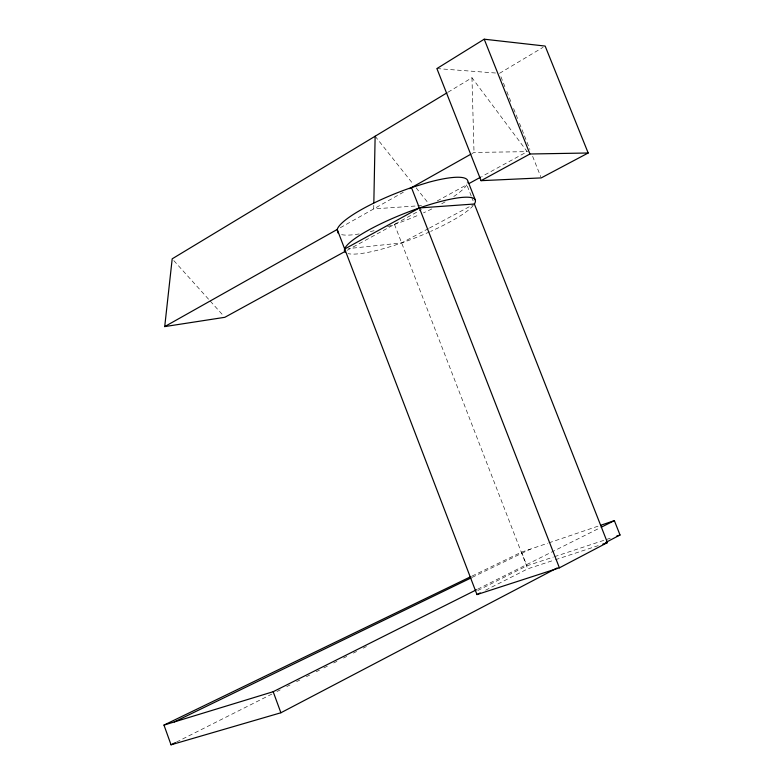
<?xml version="1.0" encoding="UTF-8"?>
<svg xmlns="http://www.w3.org/2000/svg" width="784" height="784" viewBox="0 0 784 784"><rect width="100%" height="100%" fill="white"/><g stroke="black" fill="none" stroke-linecap="round" stroke-linejoin="round"><path stroke-width="0.59" stroke-dasharray="3.92 2.94" d="M373.782 205.281L373.703 208.907L416.373 205.957M471.262 196.108L466.823 184.808L467.45 181.555M448.017 92.208L471.968 77.743L527.191 151.665L481.66 176.606M499.555 73.314L543.087 47.305M340.334 227.703L403.329 192.227M471.909 153.605L474.016 152.419L527.191 151.665M347.028 250.361L421.41 209.612M437.198 200.959L466.843 184.72M428.387 228.624L401.653 242.932L348.331 248.597M429.456 228.046L473.301 204.585M485.619 590.195L527.75 568.831L554.308 560.08M477.672 589.176L600.152 527.769M176.498 742.056L272.548 693.742M276.919 691.547L280.192 689.9M286.738 686.608L290.011 684.961M296.568 681.668L299.841 680.022M306.387 676.719L309.66 675.073M316.207 671.78L319.48 670.134M323.851 667.939L329.309 665.195M333.67 662.999L336.953 661.353M343.5 658.06L346.773 656.414M353.319 653.121L356.593 651.475M363.149 648.172L366.422 646.526M477.76 590.528L526.877 565.823L553.328 557.071M472.184 577.367L530.454 549.094M472.056 576.064L521.566 552.112L547.702 543.243M548.849 542.861L598.27 526.093M554.474 556.689L611.971 537.657M555.464 559.707L598.202 545.635M387.551 226.615L394.499 224.43A70.099 14.367 -21.5 0 0 419.283 214.738M417.598 205.869L422.468 205.526M436.894 68.571L495.939 73.039M173.813 260.611L209.455 300.203M210.269 301.105L223.224 315.501M375.134 136.23L413.09 184.005M416.128 187.827L428.27 203.115M500.917 76.724L504.994 86.955M506.797 91.503L510.874 101.734M513.598 108.555L517.675 118.786M519.478 123.333L524.016 134.701M524.467 135.838L529.896 149.479M532.62 156.3L540.774 176.763M471.703 197.235L473.487 201.753M521.566 552.112L526.877 565.823M394.499 224.43L527.75 568.831M471.968 77.743L474.016 152.419M473.311 205.437A70.197 13.338 -21.4 0 1 430.661 231.398M429.632 231.858A70.197 13.338 -21.4 0 1 348.027 253.604M466.823 184.808A70.099 14.367 -21.5 0 1 452.838 197.107M445.126 201.851A70.099 14.367 -21.5 0 1 440.833 204.252M431.827 208.916A70.099 14.367 -21.5 0 1 423.458 212.876M374.095 230.663A70.099 14.367 -21.5 0 1 369.607 231.79M359.15 233.936A70.099 14.367 -21.5 0 1 340.677 234.416"/><path stroke-width="1.18" d="M373.831 202.85L375.134 136.23M344.891 251.537L224.841 317.304L164.718 326.595L172.196 258.818L446.978 92.835M484.218 39.2L436.894 68.571L481.072 180.673L541.225 177.899L588.186 152.998L545.154 46.07L484.218 39.2L529.935 153.997L588.186 152.998M164.718 326.595L337.208 229.467A70.099 14.367 -21.5 0 1 411.453 187.572L428.691 182.26A70.099 14.367 -21.5 0 1 467.646 180.496L475.3 199.949M409.679 188.66L470.851 154.203M344.695 248.989L419.381 207.946L474.369 204.007L607.443 542.587L559.404 567.832L476.976 594.576L337.189 229.389L338.061 233.083M468.959 183.564L480.602 177.184M481.072 180.673L529.935 153.997M470.959 576.593L163.974 725.092L171.039 744.8L280.897 712.764L557.179 567.939M605.934 542.381L620.026 534.992L614.362 520.645L600.573 525.319M476.976 594.576L480.21 592.929M163.974 725.092L273.175 691.713L476.574 589.725M601.24 527.22L614.362 520.645M171.039 744.8L175.4 742.605M174.244 721.956L471.086 577.906M616.577 536.138L620.026 534.992M602.818 544.116L607.443 542.587M411.453 187.572L559.404 567.832M273.175 691.713L280.897 712.764M345.47 252.419A70.197 13.338 -21.4 0 1 410.248 211.239A70.197 13.338 -21.4 0 1 474.369 204.007"/></g></svg>
